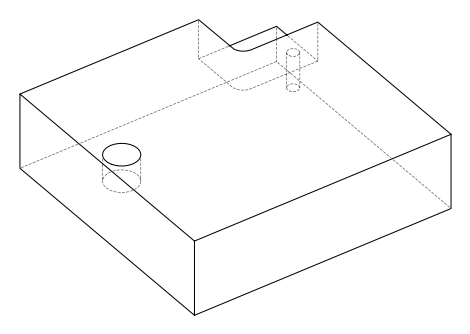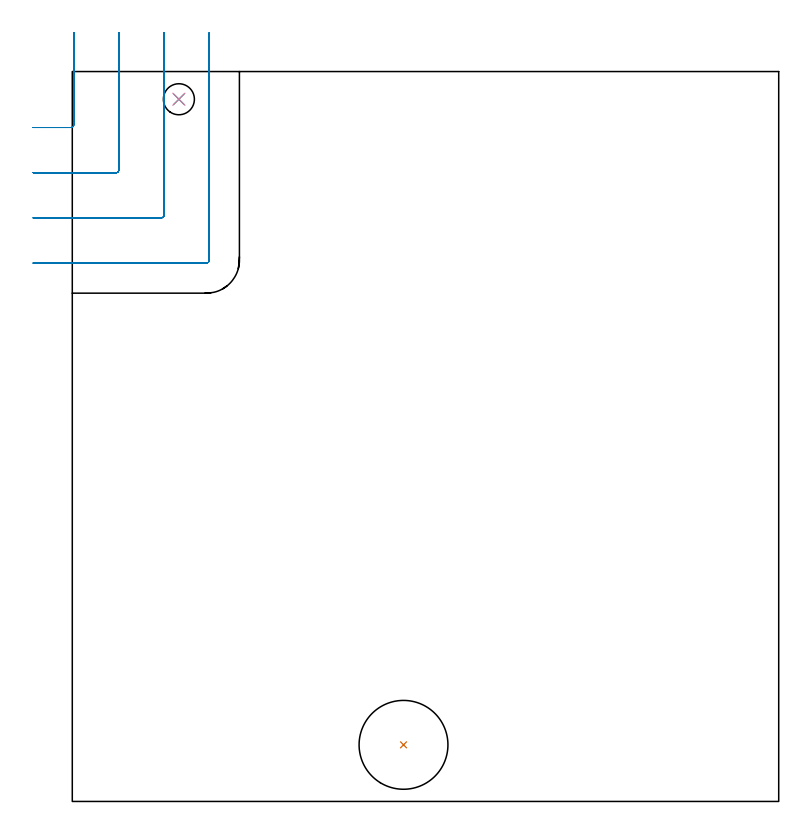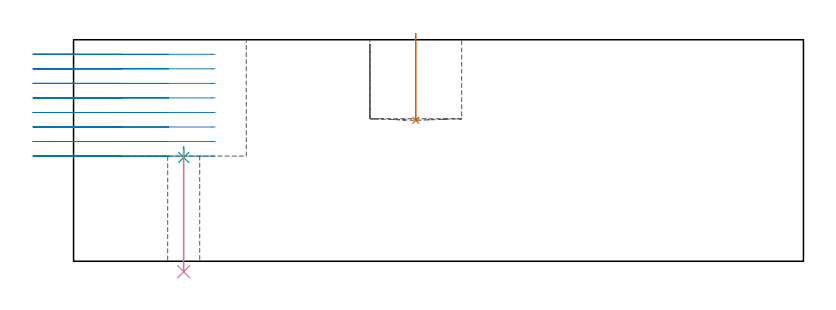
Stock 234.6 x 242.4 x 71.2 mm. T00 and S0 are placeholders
(PLAN: 4 operations, 3 tool changes, 6.8 min)
(1 INDEXABLE_INSERT_DRILL_BLIND_HOLE_FROM_SOLID | STEP1POCKET | NXT0302_030 | 0.11 min | 17460 mm3)
(2 MILL_CORNER_NOTCH_RECTANGULAR | CORNER_NOTCH_RECTANGULAR | UGT0201_094 | Follow Part, ap 5, ae 75% | 6.53 min | 151810 mm3)
(3 SPOT_DRILL | STEP1HOLE | NXT0321_9005460120000 | 0.04 min | 3 mm3)
(4 DRILL_THROUGH_HOLE_INTO_CENTER | STEP1HOLE | NXT0301_074 | 0.17 min | 2801 mm3)
(TOOL NXT0302_030 | Index. Insert Drill 29.5mm [880-D2950L32-03] | D29.5 PA176 FL89 Z2)
(TOOL UGT0201_094 | End mill 20 mm | D20 FL38 Z4)
(TOOL NXT0321_9005460120000 | NC Spot Drill, 142deg, 12mm, Carbide, Uncoated | D12 PA142 FL30 Z2)
(TOOL NXT0301_074 | Carbide Drill 10.3mm [860.1-1030-031A1-MM 2214] | D10.3 PA140 FL55 Z2)
(OP 1 INDEXABLE_INSERT_DRILL_BLIND_HOLE_FROM_SOLID)
G17 G21 G94 G90
T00 M6
G54
G17 G0 G90 X110. Y18.8 S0 M3
G43 Z81.2 H1
G94 G81 G98 Z45.3 F250. R73.2
G80
M5
M2
(OP 2 MILL_CORNER_NOTCH_RECTANGULAR)
G17 G21 G94 G90
T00 M6
G54
G17 G0 G90 X-13. Y223.8 S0 M3
G43 Z81.2 H0
Z66.525
G94 G1 X-10. F250.
X-0.496 F500.
G3 X0.5 Y224.796 R1.
G1 Y252.4
Y255.4 F250.
G0 Z81.2
X-13. Y208.8
Z66.525
G1 X-10.
X14.504 F500.
G3 X15.5 Y209.796 R1.
G1 Y252.4
Y255.4 F250.
G0 Z81.2
X-13. Y193.8
Z66.525
G1 X-10.
X29.504 F500.
G3 X30.5 Y194.796 R1.
G1 Y252.4
Y255.4 F250.
G0 Z81.2
X-13. Y178.8
Z66.525
G1 X-10.
X44.504 F500.
G3 X45.5 Y179.796 R1.
G1 Y252.4
Y255.4 F250.
G0 Z81.2
X-13. Y223.8
Z61.85
G1 X-10.
X-0.496 F500.
G3 X0.5 Y224.796 R1.
G1 Y252.4
Y255.4 F250.
G0 Z81.2
X-13. Y208.8
Z61.85
G1 X-10.
X14.504 F500.
G3 X15.5 Y209.796 R1.
G1 Y252.4
Y255.4 F250.
G0 Z81.2
X-13. Y193.8
Z61.85
G1 X-10.
X29.504 F500.
G3 X30.5 Y194.796 R1.
G1 Y252.4
Y255.4 F250.
G0 Z81.2
X-13. Y178.8
Z61.85
G1 X-10.
X44.504 F500.
G3 X45.5 Y179.796 R1.
G1 Y252.4
Y255.4 F250.
G0 Z81.2
X-13. Y223.8
Z57.175
G1 X-10.
X-0.496 F500.
G3 X0.5 Y224.796 R1.
G1 Y252.4
Y255.4 F250.
G0 Z81.2
X-13. Y208.8
Z57.175
G1 X-10.
X14.504 F500.
G3 X15.5 Y209.796 R1.
G1 Y252.4
Y255.4 F250.
G0 Z81.2
X-13. Y193.8
Z57.175
G1 X-10.
X29.504 F500.
G3 X30.5 Y194.796 R1.
G1 Y252.4
Y255.4 F250.
G0 Z81.2
X-13. Y178.8
Z57.175
G1 X-10.
X44.504 F500.
G3 X45.5 Y179.796 R1.
G1 Y252.4
Y255.4 F250.
G0 Z81.2
X-13. Y223.8
Z52.5
G1 X-10.
X-0.496 F500.
G3 X0.5 Y224.796 R1.
G1 Y252.4
Y255.4 F250.
G0 Z81.2
X-13. Y208.8
Z52.5
G1 X-10.
X14.504 F500.
G3 X15.5 Y209.796 R1.
G1 Y252.4
Y255.4 F250.
G0 Z81.2
X-13. Y193.8
Z52.5
G1 X-10.
X29.504 F500.
G3 X30.5 Y194.796 R1.
G1 Y252.4
Y255.4 F250.
G0 Z81.2
X-13. Y178.8
Z52.5
G1 X-10.
X44.504 F500.
G3 X45.5 Y179.796 R1.
G1 Y252.4
Y255.4 F250.
G0 Z81.2
X-13. Y223.8
Z47.825
G1 X-10.
X-0.496 F500.
G3 X0.5 Y224.796 R1.
G1 Y252.4
Y255.4 F250.
G0 Z81.2
X-13. Y208.8
Z47.825
G1 X-10.
X14.504 F500.
G3 X15.5 Y209.796 R1.
G1 Y252.4
Y255.4 F250.
G0 Z81.2
X-13. Y193.8
Z47.825
G1 X-10.
X29.504 F500.
G3 X30.5 Y194.796 R1.
G1 Y252.4
Y255.4 F250.
G0 Z81.2
X-13. Y178.8
Z47.825
G1 X-10.
X44.504 F500.
G3 X45.5 Y179.796 R1.
G1 Y252.4
Y255.4 F250.
G0 Z81.2
X-13. Y223.8
Z43.15
G1 X-10.
X-0.496 F500.
G3 X0.5 Y224.796 R1.
G1 Y252.4
Y255.4 F250.
G0 Z81.2
X-13. Y208.8
Z43.15
G1 X-10.
X14.504 F500.
G3 X15.5 Y209.796 R1.
G1 Y252.4
Y255.4 F250.
G0 Z81.2
X-13. Y193.8
Z43.15
G1 X-10.
X29.504 F500.
G3 X30.5 Y194.796 R1.
G1 Y252.4
Y255.4 F250.
G0 Z81.2
X-13. Y178.8
Z43.15
G1 X-10.
X44.504 F500.
G3 X45.5 Y179.796 R1.
G1 Y252.4
Y255.4 F250.
G0 Z81.2
X-13. Y223.8
Z38.475
G1 X-10.
X-0.496 F500.
G3 X0.5 Y224.796 R1.
G1 Y252.4
Y255.4 F250.
G0 Z81.2
X-13. Y208.8
Z38.475
G1 X-10.
X14.504 F500.
G3 X15.5 Y209.796 R1.
G1 Y252.4
Y255.4 F250.
G0 Z81.2
X-13. Y193.8
Z38.475
G1 X-10.
X29.504 F500.
G3 X30.5 Y194.796 R1.
G1 Y252.4
Y255.4 F250.
G0 Z81.2
X-13. Y178.8
Z38.475
G1 X-10.
X44.504 F500.
G3 X45.5 Y179.796 R1.
G1 Y252.4
Y255.4 F250.
G0 Z81.2
X-13. Y223.8
Z33.8
G1 X-10.
X-0.496 F500.
G3 X0.5 Y224.796 R1.
G1 Y252.4
Y255.4 F250.
G0 Z81.2
X-13. Y208.8
Z33.8
G1 X-10.
X14.504 F500.
G3 X15.5 Y209.796 R1.
G1 Y252.4
Y255.4 F250.
G0 Z81.2
X-13. Y193.8
Z33.8
G1 X-10.
X29.504 F500.
G3 X30.5 Y194.796 R1.
G1 Y252.4
Y255.4 F250.
G0 Z81.2
X-13. Y178.8
Z33.8
G1 X-10.
X44.504 F500.
G3 X45.5 Y179.796 R1.
G1 Y252.4
Y255.4 F250.
G0 Z81.2
M5
M2
(OP 3 SPOT_DRILL)
G17 G21 G94 G90
T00 M6
G54
G17 G0 G90 X35.4 Y233.2 S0 M3
G43 Z81.2 H0
G94 G81 G98 Z33.357 F250. R36.8
G80
M5
M2
(OP 4 DRILL_THROUGH_HOLE_INTO_CENTER)
G17 G21 G94 G90
T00 M6
G54
G17 G0 G90 X35.4 Y233.2 S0 M3
G43 Z81.2 H1
G94 G73 G98 Z-3.374 F250. Q9.294 R35.8
G80
M5
M2
